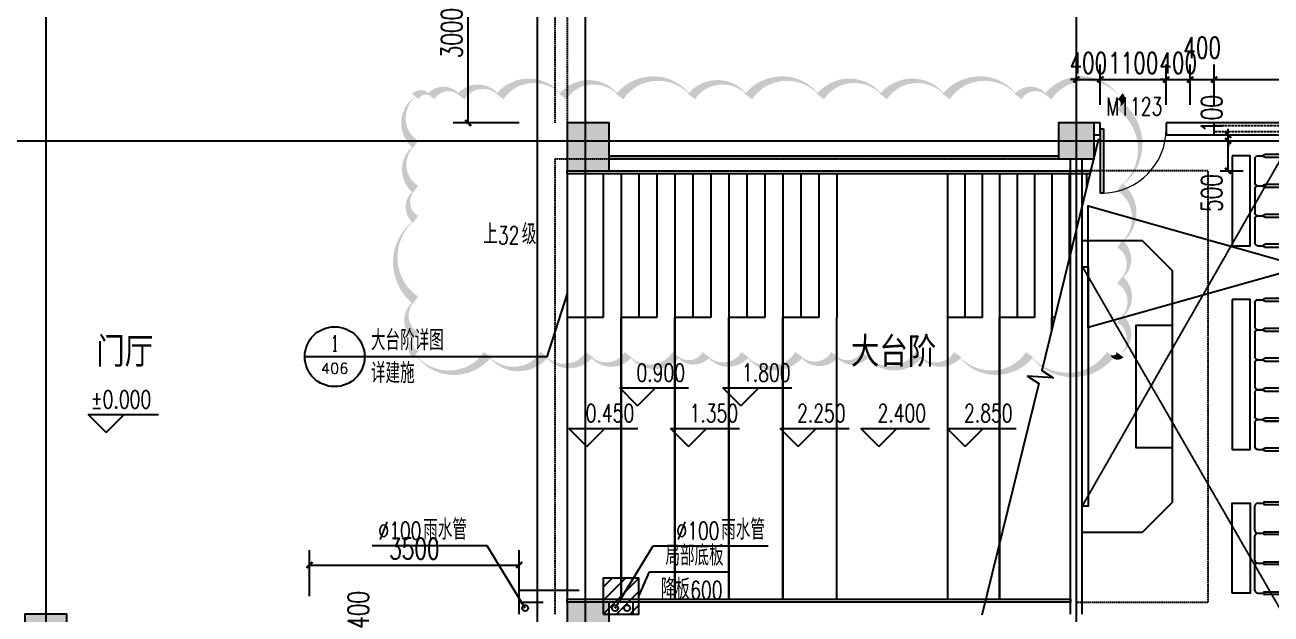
# Model space of a CAD drawing. Header units: millimetres. Extents: x 0 to 118900, y 0 to 84100.
# Drawn here: x 19748 to 40548, y 55890 to 65727 of the extents above; entities that cross this region are included whole.
import ezdxf
from ezdxf.enums import TextEntityAlignment as Align

# ---------------------------------------------------------------- set-up
doc = ezdxf.new("R2010")
doc.units = ezdxf.units.MM
for name, pattern in [('DASH', [0.35, 0.25, -0.1]), ('DASHED2', [0.375, 0.25, -0.125]), ('DOTE', [2.42, 2, -0.2, 0.02, -0.2])]:
    doc.linetypes.add(name, pattern=pattern)
for name, color, linetype in [('COLUMN', 2, 'Continuous'), ('DIM_ELEV', 3, 'Continuous'), ('DIM_IDEN', 3, 'Continuous'), ('DIM_LEAD', 3, 'Continuous'), ('DIM_SYMB', 3, 'Continuous'), ('DOOR', 4, 'Continuous'), ('DOTE', 1, 'DOTE'), ('EVTR', 6, 'Continuous'), ('FUR', 36, 'Continuous'), ('PUB_DIM', 3, 'Continuous'), ('PUB_HATCH', 8, 'Continuous'), ('PUB_TEXT', 7, 'Continuous'), ('SEE', 5, 'Continuous'), ('STAIR', 201, 'Continuous'), ('SURFACE', 6, 'Continuous'), ('WALL', 2, 'Continuous'), ('WINDOW', 4, 'Continuous'), ('WINDOW_TEXT', 7, 'Continuous')]:
    doc.layers.add(name, color=color, linetype=linetype)
doc.layers.add('DIM_MODI', color=6, linetype='Continuous', plot=False)
doc.styles.add('_TCH_DIM', font='SIMPLEX', dxfattribs={"bigfont": 'GBCBIG'})
doc.styles.add('_TCH_LABEL', font='COMPLEX', dxfattribs={"bigfont": 'GBCBIG'})
doc.styles.add('_TCH_WINDOW', font='SIMPLEX', dxfattribs={"height": 3.5, "bigfont": 'GBCBIG'})
doc.styles.add('DIM_FONT', font='SIMPLEX', dxfattribs={"width": 0.7, "bigfont": 'GBCBIG'})
doc.styles.add('仿宋单线', font='tjromans.shx', dxfattribs={"width": 0.65, "bigfont": 'tjhztxt.shx'})
doc.dimstyles.new('_TCH_ARCH&&100', dxfattribs={"dimtxt": 350, "dimasz": 100, "dimexe": 250, "dimexo": 300, "dimgap": 100, "dimtad": 1, "dimdec": 0, "dimzin": 0, "dimdsep": 46, "dimtxsty": 'DIM_FONT', "dimblk": 'ARCHTICK', "dimcen": 0.09, "dimclrt": 7, "dimazin": 2, "dimtfac": 1, "dimtdec": 0, "dimtix": 1, "dimtmove": 2, "dimatfit": 3, "dimldrblk": 'ARCHTICK', "dimfxl": 1, "dimtolj": 1, "dimtzin": 0, "dimarcsym": 0})

# ---------------------------------------------------------------- blocks, each defined once
blk = doc.blocks.new('A$C2A1F14C1')
for p, q in [((39, 209), (117, 209)), ((137, 228), (351, 228)), ((351, 189), (137, 189)), ((0, -170), (0, 170)), ((39, -209), (117, -209)), ((137, -189), (351, -189)), ((351, -228), (137, -228))]:
    blk.add_line(p, q)
for centre, radius, start, end in [((39, 170), 39, 90, 180), ((137, 209), 19.5, 90, 270), ((351, 209), 19.5, 270, 90), ((381, 178), 21.9, 31.8908, 201.2393), ((68, 0), 382, 330.2912, 29.7088), ((-116, 0), 506, 340.4246, 19.5754), ((39, -170), 39, 180, 270), ((381, -178), 21.9, 158.7607, 328.1092), ((137, -209), 19.5, 90, 270), ((351, -209), 19.5, 270, 90)]:
    blk.add_arc(centre, radius, start, end)
blk = doc.blocks.new('45 SEATS')
at = {"layer": 'FUR'}
for points in [[(1041218, 1665799), (1041218, 1664299), (1040918, 1664299), (1040918, 1665799), (1041218, 1665799)], [(1042168, 1665799), (1042168, 1664299), (1041868, 1664299), (1041868, 1665799), (1042168, 1665799)], [(1043118, 1665799), (1043118, 1664299), (1042818, 1664299), (1042818, 1665799), (1043118, 1665799)], [(1044068, 1665799), (1044068, 1664299), (1043768, 1664299), (1043768, 1665799), (1044068, 1665799)], [(1045018, 1665799), (1045018, 1664299), (1044718, 1664299), (1044718, 1665799), (1045018, 1665799)], [(1041218, 1660899), (1041218, 1663399), (1040918, 1663399), (1040918, 1660899), (1041218, 1660899)], [(1042168, 1660899), (1042168, 1663399), (1041868, 1663399), (1041868, 1660899), (1042168, 1660899)], [(1043118, 1660899), (1043118, 1663399), (1042818, 1663399), (1042818, 1660899), (1043118, 1660899)], [(1044068, 1660899), (1044068, 1663399), (1043768, 1663399), (1043768, 1660899), (1044068, 1660899)], [(1045018, 1660899), (1045018, 1663399), (1044718, 1663399), (1044718, 1660899), (1045018, 1660899)], [(1042168, 1658499), (1042168, 1659999), (1041868, 1659999), (1041868, 1658499), (1042168, 1658499)], [(1043118, 1658499), (1043118, 1659999), (1042818, 1659999), (1042818, 1658499), (1043118, 1658499)], [(1044068, 1658499), (1044068, 1659999), (1043768, 1659999), (1043768, 1658499), (1044068, 1658499)], [(1045018, 1658499), (1045018, 1659999), (1044718, 1659999), (1044718, 1658499), (1045018, 1658499)]]:
    blk.add_lwpolyline(points, dxfattribs=at)
for points in [[(1046518, 1664788), (1047518, 1664788), (1047518, 1659911), (1046518, 1659911), (1046018, 1660411), (1046018, 1664288)], [(1047418, 1660349), (1047418, 1664349), (1047518, 1664349), (1047518, 1660349)], [(1046018, 1663373), (1046618, 1663373), (1046618, 1661326), (1046018, 1661326)]]:
    blk.add_lwpolyline(points, close=True, dxfattribs=at)
at = {"layer": 'SEE', "linetype": 'DASH'}
for p, q in [((1047518, 1660349), (1044054, 1666349)), ((1047518, 1664349), (1043972, 1658149))]:
    blk.add_line(p, q, dxfattribs=at)
at = {"layer": 'SEE'}
blk.add_lwpolyline([(1043418, 1660199), (1043418, 1660499), (1043818, 1660499), (1043818, 1660349), (1047418, 1661364), (1047418, 1659334), (1043818, 1660349), (1043818, 1660199)], close=True, dxfattribs=at)
at = {"layer": 'FUR', "extrusion": (0, 0, -1), "xscale": -1.198432564735413, "yscale": 1.198432445181377, "zscale": -1.198432564735413, "rotation": 180}
for p in [(-1040837, 1665549), (-1041787, 1665549), (-1042737, 1665549), (-1043687, 1665549), (-1044637, 1665549), (-1040837, 1665049), (-1041787, 1665049), (-1042737, 1665049), (-1043687, 1665049), (-1044637, 1665049), (-1040837, 1664549), (-1041787, 1664549), (-1042737, 1664549), (-1043687, 1664549), (-1044637, 1664549)]:
    blk.add_blockref('A$C2A1F14C1', p, dxfattribs=at)
at = {"layer": 'FUR', "extrusion": (0, 0, -1), "xscale": 1.198432564735413, "yscale": 1.198432564735413, "zscale": -1.198432564735413}
for p in [(-1040837, 1663152), (-1041787, 1663152), (-1042737, 1663152), (-1043687, 1663152), (-1044637, 1663152), (-1040837, 1662652), (-1041787, 1662652), (-1042737, 1662652), (-1043687, 1662652), (-1044637, 1662652), (-1040837, 1662152), (-1041787, 1662152), (-1042737, 1662152), (-1043687, 1662152), (-1044637, 1662152), (-1040837, 1661652), (-1041787, 1661652), (-1042737, 1661652), (-1043687, 1661652), (-1044637, 1661652), (-1040837, 1661152), (-1041787, 1661152), (-1042737, 1661152), (-1043687, 1661152), (-1044637, 1661152), (-1041787, 1659749), (-1042737, 1659749), (-1043687, 1659749), (-1044637, 1659749), (-1041787, 1659249), (-1042737, 1659249), (-1043687, 1659249), (-1044637, 1659249), (-1041787, 1658749), (-1042737, 1658749), (-1043687, 1658749), (-1044637, 1658749)]:
    blk.add_blockref('A$C2A1F14C1', p, dxfattribs=at)
blk = doc.blocks.new('WD-HIGH')
at = {"layer": 'WINDOW'}
for p, q in [((1050564, 1525426), (1050564, 1525626)), ((1054164, 1525426), (1054164, 1525626))]:
    blk.add_line(p, q, dxfattribs=at)
at = {"layer": 'WINDOW', "linetype": 'DASH', "extrusion": (0, 0, -1)}
for p, q in [((1054164, 1525576), (1050564, 1525576)), ((1054164, 1525476), (1050564, 1525476))]:
    blk.add_line(p, q, dxfattribs=at)
at = {"layer": 'WINDOW_TEXT', "style": '仿宋单线', "width": 0.65}
blk.add_text('GC3610', height=300, dxfattribs=at).set_placement((1051788, 1525799))
blk = doc.blocks.new('WATER PIPE 05')
at = {"layer": 'EVTR', "ltscale": 20}
for centre in [(519114, 853251), (520614, 853251), (520814, 853251)]:
    blk.add_circle(centre, 50, dxfattribs=at)
at = {"layer": 'SURFACE', "ltscale": 20}
for points in [[(519014, 853151), (519014, 853351), (519414, 853351)], [(520914, 853151), (520914, 853351), (520514, 853351)]]:
    blk.add_lwpolyline(points, dxfattribs=at)
blk = doc.blocks.new('AXIS-NET-07')
at = {"layer": 'DOTE'}
for p, q in [((727144, 1612362.8), (727144, 1540152.8)), ((735344, 1612362.8), (735344, 1540152.8)), ((736144, 1612362.8), (736144, 1540152.8)), ((744344, 1612362.8), (744344, 1540152.8)), ((716444, 1598052.8), (796044, 1598052.8))]:
    blk.add_line(p, q, dxfattribs=at)
blk = doc.blocks.new('_FZH')
blk.add_lwpolyline([(-0.5, -0.5), (0.5, -0.5), (0.5, 0.5), (-0.5, 0.5)], close=True)
at = {"layer": 'PUB_HATCH'}
blk.add_solid([(-0.5, -0.5), (0.5, -0.5), (-0.5, 0.5), (0.5, 0.5)], dxfattribs=at)
blk = doc.blocks.new('$DorLib2D$00000001')
for p, q in [((0.45, 0.975), (0.5, 0.975)), ((0.45, 0), (0.45, 0.975)), ((0.5, 0), (0.5, 0.975)), ((0.5, 0), (0.45, 0))]:
    blk.add_line(p, q)
at = {"lineweight": 13}
blk.add_arc((0.475, 0), 0.975, 91.4693, 180, dxfattribs=at)
blk = doc.blocks.new('_ArchTick')
at = {"color": 0, "linetype": 'ByBlock', "const_width": 0.4}
blk.add_lwpolyline([(-0.5, -0.5), (0.5, 0.5)], dxfattribs=at)
blk = doc.blocks.new('*D506')
at = {"layer": 'Defpoints', "color": 0, "transparency": 16777216}
for p in [(27998, 56708), (24498, 55890), (27998, 55890)]:
    blk.add_point(p, dxfattribs=at)
at = {"layer": 'PUB_DIM', "color": 0, "lineweight": -2, "transparency": 16777216}
for p, q in [((24498, 56190), (24498, 56958)), ((27998, 56190), (27998, 56958)), ((24498, 56708), (27998, 56708))]:
    blk.add_line(p, q, dxfattribs=at)
at = {"layer": 'PUB_DIM', "color": 0, "lineweight": -2, "transparency": 16777216, "xscale": 100, "yscale": 100, "zscale": 100, "rotation": 180}
blk.add_blockref('_ArchTick', (24498, 56708), dxfattribs=at)
at = {"layer": 'PUB_DIM', "color": 0, "lineweight": -2, "transparency": 16777216, "xscale": 100, "yscale": 100, "zscale": 100}
blk.add_blockref('_ArchTick', (27998, 56708), dxfattribs=at)
at = {"layer": 'PUB_DIM', "color": 7, "transparency": 16777216, "insert": (26248, 56983), "char_height": 350, "attachment_point": 5, "style": 'DIM_FONT'}
blk.add_mtext('\\A1;3500', dxfattribs=at)
blk = doc.blocks.new('*D509')
at = {"layer": 'Defpoints', "color": 0, "transparency": 16777216}
for p in [(27147, 67090), (28298, 67090), (28298, 64090)]:
    blk.add_point(p, dxfattribs=at)
at = {"layer": 'PUB_DIM', "color": 0, "lineweight": -2, "transparency": 16777216}
for p, q in [((27998, 67090), (26897, 67090)), ((27147, 64090), (27147, 67090)), ((27998, 64090), (26897, 64090))]:
    blk.add_line(p, q, dxfattribs=at)
at = {"layer": 'PUB_DIM', "color": 0, "lineweight": -2, "transparency": 16777216, "xscale": 100, "yscale": 100, "zscale": 100}
for p, rotation in [((27147, 67090), 90), ((27147, 64090), 270)]:
    blk.add_blockref('_ArchTick', p, dxfattribs=dict(at, rotation=rotation))
at = {"layer": 'PUB_DIM', "color": 7, "transparency": 16777216, "insert": (26872, 65590), "char_height": 350, "attachment_point": 5, "rotation": 90, "style": 'DIM_FONT'}
blk.add_mtext('\\A1;3000', dxfattribs=at)
blk = doc.blocks.new('*D124')
at = {"layer": 'Defpoints', "color": 0, "transparency": 16777216}
for p in [(39398, 63790), (39831, 63790), (39398, 63290)]:
    blk.add_point(p, dxfattribs=at)
at = {"layer": 'PUB_DIM', "color": 0, "lineweight": -2, "transparency": 16777216}
for p, q in [((39698, 63790), (40081, 63790)), ((39831, 63290), (39831, 63790)), ((39698, 63290), (40081, 63290))]:
    blk.add_line(p, q, dxfattribs=at)
at = {"layer": 'PUB_DIM', "color": 0, "lineweight": -2, "transparency": 16777216, "xscale": 100, "yscale": 100, "zscale": 100}
for p, rotation in [((39831, 63790), 90), ((39831, 63290), 270)]:
    blk.add_blockref('_ArchTick', p, dxfattribs=dict(at, rotation=rotation))
at = {"layer": 'PUB_DIM', "color": 7, "transparency": 16777216, "insert": (39556, 62920), "char_height": 350, "attachment_point": 5, "rotation": 90, "style": 'DIM_FONT'}
blk.add_mtext('\\A1;500', dxfattribs=at)
blk = doc.blocks.new('*D125')
at = {"layer": 'Defpoints', "color": 0, "transparency": 16777216}
for p in [(39398, 63890), (39831, 63890), (39398, 63790)]:
    blk.add_point(p, dxfattribs=at)
at = {"layer": 'PUB_DIM', "color": 0, "lineweight": -2, "transparency": 16777216}
for p, q in [((39698, 63890), (40081, 63890)), ((39831, 63890), (39831, 63990)), ((39831, 63790), (39831, 63890)), ((39698, 63790), (40081, 63790)), ((39831, 63790), (39831, 63690))]:
    blk.add_line(p, q, dxfattribs=at)
at = {"layer": 'PUB_DIM', "color": 0, "lineweight": -2, "transparency": 16777216, "xscale": 100, "yscale": 100, "zscale": 100}
for p, rotation in [((39831, 63890), 270), ((39831, 63790), 90)]:
    blk.add_blockref('_ArchTick', p, dxfattribs=dict(at, rotation=rotation))
at = {"layer": 'PUB_DIM', "color": 7, "transparency": 16777216, "insert": (39556, 64240), "char_height": 350, "attachment_point": 5, "rotation": 90, "style": 'DIM_FONT'}
blk.add_mtext('\\A1;100', dxfattribs=at)
blk = doc.blocks.new('*D185')
at = {"layer": 'Defpoints', "color": 0, "transparency": 16777216}
for p in [(24498, 55590), (25590, 55590), (24498, 55190)]:
    blk.add_point(p, dxfattribs=at)
at = {"layer": 'PUB_DIM', "color": 0, "lineweight": -2, "transparency": 16777216}
for p, q in [((24798, 55590), (25840, 55590)), ((25590, 55190), (25590, 55590)), ((24798, 55190), (25840, 55190))]:
    blk.add_line(p, q, dxfattribs=at)
at = {"layer": 'PUB_DIM', "color": 0, "lineweight": -2, "transparency": 16777216, "xscale": 100, "yscale": 100, "zscale": 100}
for p, rotation in [((25590, 55590), 90), ((25590, 55190), 270)]:
    blk.add_blockref('_ArchTick', p, dxfattribs=dict(at, rotation=rotation))
at = {"layer": 'PUB_DIM', "color": 7, "transparency": 16777216, "insert": (25315, 55960), "char_height": 350, "attachment_point": 5, "rotation": 90, "style": 'DIM_FONT'}
blk.add_mtext('\\A1;400', dxfattribs=at)
blk = doc.blocks.new('*D613')
at = {"layer": 'Defpoints', "color": 0, "transparency": 16777216}
for p in [(37698, 64814), (37298, 64090), (37698, 64090)]:
    blk.add_point(p, dxfattribs=at)
at = {"layer": 'PUB_DIM', "color": 0, "lineweight": -2, "transparency": 16777216}
for p, q in [((37298, 64390), (37298, 65064)), ((37698, 64390), (37698, 65064)), ((37298, 64814), (37198, 64814)), ((37298, 64814), (37698, 64814)), ((37698, 64814), (37798, 64814))]:
    blk.add_line(p, q, dxfattribs=at)
at = {"layer": 'PUB_DIM', "color": 0, "lineweight": -2, "transparency": 16777216, "xscale": 100, "yscale": 100, "zscale": 100}
blk.add_blockref('_ArchTick', (37298, 64814), dxfattribs=at)
at = {"layer": 'PUB_DIM', "color": 0, "lineweight": -2, "transparency": 16777216, "xscale": 100, "yscale": 100, "zscale": 100, "rotation": 180}
blk.add_blockref('_ArchTick', (37698, 64814), dxfattribs=at)
at = {"layer": 'PUB_DIM', "color": 7, "transparency": 16777216, "insert": (37498, 65089), "char_height": 350, "attachment_point": 5, "style": 'DIM_FONT'}
blk.add_mtext('\\A1;400', dxfattribs=at)
blk = doc.blocks.new('*D614')
at = {"layer": 'Defpoints', "color": 0, "transparency": 16777216}
for p in [(38798, 64814), (37698, 64090), (38798, 64090)]:
    blk.add_point(p, dxfattribs=at)
at = {"layer": 'PUB_DIM', "color": 0, "lineweight": -2, "transparency": 16777216}
for p, q in [((37698, 64390), (37698, 65064)), ((38798, 64390), (38798, 65064)), ((37698, 64814), (38798, 64814))]:
    blk.add_line(p, q, dxfattribs=at)
at = {"layer": 'PUB_DIM', "color": 0, "lineweight": -2, "transparency": 16777216, "xscale": 100, "yscale": 100, "zscale": 100, "rotation": 180}
blk.add_blockref('_ArchTick', (37698, 64814), dxfattribs=at)
at = {"layer": 'PUB_DIM', "color": 0, "lineweight": -2, "transparency": 16777216, "xscale": 100, "yscale": 100, "zscale": 100}
blk.add_blockref('_ArchTick', (38798, 64814), dxfattribs=at)
at = {"layer": 'PUB_DIM', "color": 7, "transparency": 16777216, "insert": (38248, 65089), "char_height": 350, "attachment_point": 5, "style": 'DIM_FONT'}
blk.add_mtext('\\A1;1100', dxfattribs=at)
blk = doc.blocks.new('*D615')
at = {"layer": 'Defpoints', "color": 0, "transparency": 16777216}
for p in [(39198, 64814), (38798, 64090), (39198, 64090)]:
    blk.add_point(p, dxfattribs=at)
at = {"layer": 'PUB_DIM', "color": 0, "lineweight": -2, "transparency": 16777216}
for p, q in [((38798, 64390), (38798, 65064)), ((39198, 64390), (39198, 65064)), ((38798, 64814), (38698, 64814)), ((38798, 64814), (39198, 64814)), ((39198, 64814), (39298, 64814))]:
    blk.add_line(p, q, dxfattribs=at)
at = {"layer": 'PUB_DIM', "color": 0, "lineweight": -2, "transparency": 16777216, "xscale": 100, "yscale": 100, "zscale": 100}
blk.add_blockref('_ArchTick', (38798, 64814), dxfattribs=at)
at = {"layer": 'PUB_DIM', "color": 0, "lineweight": -2, "transparency": 16777216, "xscale": 100, "yscale": 100, "zscale": 100, "rotation": 180}
blk.add_blockref('_ArchTick', (39198, 64814), dxfattribs=at)
at = {"layer": 'PUB_DIM', "color": 7, "transparency": 16777216, "insert": (38998, 65089), "char_height": 350, "attachment_point": 5, "style": 'DIM_FONT'}
blk.add_mtext('\\A1;400', dxfattribs=at)
blk = doc.blocks.new('*D616')
at = {"layer": 'Defpoints', "color": 0, "transparency": 16777216}
for p in [(39598, 64814), (39198, 64090), (39598, 64090)]:
    blk.add_point(p, dxfattribs=at)
at = {"layer": 'PUB_DIM', "color": 0, "lineweight": -2, "transparency": 16777216}
for p, q in [((39198, 64390), (39198, 65064)), ((39598, 64390), (39598, 65064)), ((39198, 64814), (39598, 64814))]:
    blk.add_line(p, q, dxfattribs=at)
at = {"layer": 'PUB_DIM', "color": 0, "lineweight": -2, "transparency": 16777216, "xscale": 100, "yscale": 100, "zscale": 100, "rotation": 180}
blk.add_blockref('_ArchTick', (39198, 64814), dxfattribs=at)
at = {"layer": 'PUB_DIM', "color": 0, "lineweight": -2, "transparency": 16777216, "xscale": 100, "yscale": 100, "zscale": 100}
blk.add_blockref('_ArchTick', (39598, 64814), dxfattribs=at)
at = {"layer": 'PUB_DIM', "color": 7, "transparency": 16777216, "insert": (39398, 65347), "char_height": 350, "attachment_point": 5, "style": 'DIM_FONT'}
blk.add_mtext('\\A1;400', dxfattribs=at)
blk = doc.blocks.new('*D617')
at = {"layer": 'Defpoints', "color": 0, "transparency": 16777216}
for p in [(43198, 64814), (39598, 64090), (43198, 64090)]:
    blk.add_point(p, dxfattribs=at)
at = {"layer": 'PUB_DIM', "color": 0, "lineweight": -2, "transparency": 16777216}
for p, q in [((39598, 64390), (39598, 65064)), ((43198, 64390), (43198, 65064)), ((39598, 64814), (43198, 64814))]:
    blk.add_line(p, q, dxfattribs=at)
at = {"layer": 'PUB_DIM', "color": 0, "lineweight": -2, "transparency": 16777216, "xscale": 100, "yscale": 100, "zscale": 100, "rotation": 180}
blk.add_blockref('_ArchTick', (39598, 64814), dxfattribs=at)
at = {"layer": 'PUB_DIM', "color": 0, "lineweight": -2, "transparency": 16777216, "xscale": 100, "yscale": 100, "zscale": 100}
blk.add_blockref('_ArchTick', (43198, 64814), dxfattribs=at)
at = {"layer": 'PUB_DIM', "color": 7, "transparency": 16777216, "insert": (41398, 65089), "char_height": 350, "attachment_point": 5, "style": 'DIM_FONT'}
blk.add_mtext('\\A1;3600', dxfattribs=at)

msp = doc.modelspace()

# ---------------------------------------------------------------- hatches: boundary and pattern name
at = {"layer": 'STAIR'}
h = msp.add_hatch(dxfattribs=at)
h.set_pattern_fill('ANSI31', color=256, scale=100, style=0)
h.set_pattern_definition([(45, (29397.56, 55889.89), (-112.253, 112.253), [])])
h.paths.add_polyline_path([(29397.6, 55889.9), (29997.6, 55889.9), (29997.6, 56489.9), (29397.6, 56489.9)])

# ---------------------------------------------------------------- linework, layer by layer
at = {"layer": 'DIM_ELEV'}
for p, q in [((29975.2, 59367.7), (29675.2, 59667.7)), ((29675.2, 59667.7), (30825.3, 59667.7)), ((29975.2, 59367.7), (30275.2, 59667.7)), ((31697, 59367.7), (31397, 59667.7)), ((31397, 59667.7), (32547.1, 59667.7)), ((31697, 59367.7), (31997, 59667.7)), ((21102.5, 58919.9), (20802.5, 59219.9)), ((20802.5, 59219.9), (21977.7, 59219.9)), ((21102.5, 58919.9), (21402.5, 59219.9)), ((29128.1, 58689.9), (28828.1, 58989.9)), ((28828.1, 58989.9), (29978.2, 58989.9)), ((29128.1, 58689.9), (29428.1, 58989.9)), ((30822.3, 58689.9), (30522.3, 58989.9)), ((30522.3, 58989.9), (31672.5, 58989.9)), ((30822.3, 58689.9), (31122.3, 58989.9)), ((32656.1, 58689.9), (32356.1, 58989.9)), ((32356.1, 58989.9), (33506.2, 58989.9)), ((32656.1, 58689.9), (32956.1, 58989.9)), ((33999.1, 58689.9), (33699.1, 58989.9)), ((33699.1, 58989.9), (34849.2, 58989.9)), ((33999.1, 58689.9), (34299.1, 58989.9)), ((35442.7, 58689.9), (35142.7, 58989.9)), ((35142.7, 58989.9), (36292.8, 58989.9)), ((35442.7, 58689.9), (35742.7, 58989.9))]:
    msp.add_line(p, q, dxfattribs=at)
at = {"layer": 'DIM_IDEN'}
for p, q in [((28797.6, 61239.9), (28457.8, 60187.5)), ((25418.2, 60187.5), (24418.2, 60187.5)), ((28457.8, 60187.5), (25418.2, 60187.5))]:
    msp.add_line(p, q, dxfattribs=at)
for centre, radius in [((28797.6, 61239.9), 0), ((24918.2, 60187.5), 500)]:
    msp.add_circle(centre, radius, dxfattribs=at)
at = {"layer": 'DIM_LEAD'}
for p, q in [((27460.9, 57027.4), (25541.9, 57027.4)), ((28097.6, 55989.9), (27460.9, 57027.4)), ((29597.6, 55989.9), (30234.2, 57027.4)), ((30234.2, 57027.4), (32153.2, 57027.4)), ((29997.6, 56189.9), (30175.5, 56594.5)), ((30175.5, 56594.5), (31497.2, 56594.5))]:
    msp.add_line(p, q, dxfattribs=at)
at = {"layer": 'DIM_MODI'}
msp.add_lwpolyline([(26267.7, 64529.7, 0, 150, 0.5), (26267.7, 63729.7, 0, 150, 0.5), (26267.7, 62979.7, 0, 150, 0.5), (26267.7, 62479.7, 0, 150, 0.5), (26267.7, 61129.7, 0, 150, 0.5), (26267.7, 60529.7, 0, 150, 0.5), (26267.7, 60220.3, 0, 150, 0.5), (27467.7, 60220.3, 0, 150, 0.5), (28417.7, 60220.3, 0, 150, 0.5), (29167.7, 60220.3, 0, 150, 0.5), (29817.7, 60220.3, 0, 150, 0.5), (30617.7, 60220.3, 0, 150, 0.5), (31117.7, 60220.3, 0, 150, 0.5), (31767.7, 60220.3, 0, 150, 0.5), (32667.7, 60220.3, 0, 150, 0.5), (33267.7, 60220.3, 0, 150, 0.5), (33767.7, 60220.3, 0, 150, 0.5), (34667.7, 60220.3, 0, 150, 0.5), (35317.7, 60220.3, 0, 150, 0.5), (36517.7, 60220.3, 0, 150, 0.5), (37867.7, 60220.3, 0, 150, 0.5), (38025.6, 60220.3, 0, 150, 0.5), (38025.6, 60820.3, 0, 150, 0.5), (38025.6, 61470.3, 0, 150, 0.5), (38025.6, 62070.3, 0, 150, 0.5), (38025.6, 63020.3, 0, 150, 0.5), (38025.6, 64370.3, 0, 150, 0.5), (38025.6, 64529.7, 0, 150, 0.5), (36825.6, 64529.7, 0, 150, 0.5), (36325.6, 64529.7, 0, 150, 0.5), (35125.6, 64529.7, 0, 150, 0.5), (34075.6, 64529.7, 0, 150, 0.5), (33025.6, 64529.7, 0, 150, 0.5), (31825.6, 64529.7, 0, 150, 0.5), (30875.6, 64529.7, 0, 150, 0.5), (29675.6, 64529.7, 0, 150, 0.5), (28725.6, 64529.7, 0, 150, 0.5), (27675.6, 64529.7, 0, 150, 0.5), (27025.6, 64529.7, 0, 150, 0.5), (26525.6, 64529.7, 0, 150, 0.5)], format="xyseb", close=True, dxfattribs=at)
at = {"layer": 'DIM_SYMB'}
msp.add_lwpolyline([(37670.4, 63823), (36722.8, 59956.5), (36908.6, 59832.3), (36483, 59860.3), (36669.2, 59738), (35721.7, 55871.4)], dxfattribs=at)
msp.add_lwpolyline([(28797.6, 62239.9, 0, 0, 0), (36877.6, 62239.9, 80, 0, 0), (37177.6, 62239.9, 0, 0, 0)], format="xyseb", dxfattribs=at)
at = {"layer": 'STAIR'}
for p, q in [((28797.6, 63239.9), (28797.6, 60839.9)), ((29097.6, 63239.9), (29097.6, 60839.9)), ((29397.6, 63239.9), (29397.6, 60839.9)), ((29697.6, 63239.9), (29697.6, 60839.9)), ((29997.6, 63239.9), (29997.6, 60839.9)), ((30297.6, 63239.9), (30297.6, 60839.9)), ((30597.6, 63239.9), (30597.6, 60839.9)), ((30897.6, 63239.9), (30897.6, 60839.9)), ((31197.6, 63239.9), (31197.6, 60839.9)), ((31497.6, 63239.9), (31497.6, 60839.9)), ((31797.6, 63239.9), (31797.6, 60839.9)), ((32097.6, 63239.9), (32097.6, 60839.9)), ((32397.6, 63239.9), (32397.6, 60839.9)), ((32697.6, 63239.9), (32697.6, 60839.9)), ((32997.6, 63239.9), (32997.6, 60839.9)), ((33297.6, 63239.9), (33297.6, 60839.9)), ((35147.6, 63239.9), (35147.6, 60839.9)), ((35437.6, 63239.9), (35437.6, 60839.9)), ((35727.6, 63239.9), (35727.6, 60839.9)), ((36017.6, 63239.9), (36017.6, 60839.9)), ((36307.6, 63239.9), (36307.6, 60839.9)), ((36597.6, 63239.9), (36597.6, 60839.9)), ((36887.6, 63239.9), (36887.6, 60839.9)), ((37177.6, 63239.9), (37177.6, 61812.1)), ((37467.6, 63239.9), (37467.6, 62995.5))]:
    msp.add_line(p, q, dxfattribs=at)
at = {"layer": 'STAIR', "linetype": 'DASHED2'}
for points in [[(28597.6, 64089.9), (28597.6, 67089.9)], [(28797.6, 67089.9), (28797.6, 64089.9)], [(28597.6, 55889.9), (28597.6, 63489.9), (36997.6, 63489.9)], [(37297.6, 56089.9), (39497.6, 56089.9), (39497.6, 63289.9), (37297.6, 63289.9)]]:
    msp.add_lwpolyline(points, dxfattribs=at)
at = {"layer": 'STAIR'}
for points in [[(36997.6, 63489.9), (29497.6, 63489.9), (29497.6, 63539.9), (36997.6, 63539.9)], [(29397.6, 55889.9), (29997.6, 55889.9), (29997.6, 56489.9), (29397.6, 56489.9)], [(37197.6, 56089.9), (28797.6, 56089.9), (28797.6, 56139.9), (37197.6, 56139.9)]]:
    msp.add_lwpolyline(points, close=True, dxfattribs=at)
for points in [[(37527.5, 63239.9), (28797.6, 63239.9), (28797.6, 63289.9), (37539.7, 63289.9)], [(29397.6, 60839.9), (28797.6, 60839.9), (28797.6, 56139.9), (29697.6, 56139.9), (29697.6, 60839.9)], [(30297.6, 60839.9), (29697.6, 60839.9), (29697.6, 56139.9), (30597.6, 56139.9), (30597.6, 60839.9)], [(31197.6, 60839.9), (30597.6, 60839.9), (30597.6, 56139.9), (31497.6, 56139.9), (31497.6, 60839.9)], [(32097.6, 60839.9), (31497.6, 60839.9), (31497.6, 56139.9), (32397.6, 56139.9), (32397.6, 60839.9)], [(32997.6, 60839.9), (32397.6, 60839.9), (32397.6, 56139.9), (33297.6, 56139.9), (33297.6, 60839.9)], [(35727.6, 60839.9), (35147.6, 60839.9), (35147.6, 56139.9), (36017.6, 56139.9), (36017.6, 60839.9)], [(36597.6, 60839.9), (36017.6, 60839.9), (36017.6, 56139.9), (36657.5, 56139.9)], [(36887.6, 60628.8), (36887.6, 60839.9)], [(36939.3, 60839.9), (36887.6, 60839.9), (36887.6, 60628.8)], [(36645.2, 56089.9), (28797.6, 56089.9), (28797.6, 56139.9), (36657.5, 56139.9)]]:
    msp.add_lwpolyline(points, dxfattribs=at)
at = {"layer": 'SURFACE', "ltscale": 20}
msp.add_lwpolyline([(27997.6, 56089.9), (27997.6, 56289.9), (28997.6, 56289.9)], dxfattribs=at)
at = {"layer": 'WALL'}
for p, q in [((37697.6, 64089.9), (37597.6, 64089.9)), ((37697.6, 63889.9), (37697.6, 64089.9)), ((43997.6, 64089.9), (38797.6, 64089.9)), ((38797.6, 64089.9), (38797.6, 63889.9)), ((37597.6, 63889.9), (37697.6, 63889.9)), ((38797.6, 63889.9), (43997.6, 63889.9)), ((37197.6, 55889.9), (37197.6, 63489.9)), ((37397.6, 55889.9), (37397.6, 63489.9))]:
    msp.add_line(p, q, dxfattribs=at)

# ---------------------------------------------------------------- block references
at = {"layer": 'COLUMN'}
for p, xscale, yscale, zscale in [((29147.6, 63689.9), 700, 800, 800), ((37297.6, 63789.9), 600, 600, 600), ((29147.6, 55689.9), 700, 800, 800)]:
    msp.add_blockref('_FZH', p, dxfattribs=dict(at, xscale=xscale, yscale=yscale, zscale=zscale))
at = {"layer": 'COLUMN', "xscale": 700, "yscale": 700, "zscale": 700, "rotation": 90}
msp.add_blockref('_FZH', (20097.6, 55539.9), dxfattribs=at)
at = {"layer": 'DOOR'}
ref = msp.add_blockref('$DorLib2D$00000001', (38247.6, 63989.9), dxfattribs=dict(at, xscale=-1100, yscale=-1100, zscale=-1100))
ref.add_attrib('A', 'M1123', (37797.6, 64216.1), dxfattribs={"layer": 'WINDOW_TEXT', "ltscale": 20, "height": 297.5, "style": '_TCH_WINDOW', "width": 0.705882})
at = {"layer": 'DOTE'}
msp.add_blockref('AXIS-NET-07', (-707046.5, -1534262.9), dxfattribs=at)
at = {"layer": 'SEE', "rotation": 180}
msp.add_blockref('45 SEATS', (1084915.3, 1722039), dxfattribs=at)
at = {"layer": 'SURFACE'}
msp.add_blockref('WATER PIPE 05', (-491016, -797261.1), dxfattribs=at)
at = {"layer": 'WINDOW'}
msp.add_blockref('WD-HIGH', (-1010966, -1461536.1), dxfattribs=at)

# ---------------------------------------------------------------- texts
at = {"layer": 'PUB_TEXT'}
for s, height, style, p in [('上', 337.6, '_TCH_DIM', (27396.2, 62064.9)), ('级', 337.6, '_TCH_DIM', (28041.9, 62064.9)), ('门厅', 500, '仿宋单线', (20938.3, 60018.3)), ('大台阶详图', 337.59, '_TCH_DIM', (25523.2, 60293.4)), ('大台阶', 500, '仿宋单线', (33534.8, 60018.3)), ('详建施', 337.59, '_TCH_DIM', (25523.2, 59745)), ('雨水管', 337.59, '_TCH_DIM', (26396.9, 57132.4)), ('雨水管', 337.59, '_TCH_DIM', (31370.6, 57132.4)), ('局部底板', 337.59, '_TCH_DIM', (30439, 56699.5)), ('降板', 337.59, '_TCH_DIM', (30360.7, 56139.5))]:
    msp.add_text(s, height=height, dxfattribs=dict(at, style=style)).set_placement(p)
at = {"layer": 'PUB_TEXT', "style": '_TCH_DIM', "width": 0.705882}
for s, p in [('32', (27641.9, 62064.9)), ('0.900', (29955.3, 59772.7)), ('1.800', (31717.1, 59772.7)), ('%%P0.000', (20847.7, 59324.9)), ('0.450', (29108.2, 59094.9)), ('1.350', (30842.5, 59094.9)), ('2.250', (32636.2, 59094.9)), ('2.400', (33979.2, 59094.9)), ('2.850', (35422.8, 59094.9)), ('%%c100', (25646.9, 57132.4)), ('%%c100', (30620.6, 57132.4)), ('600', (30852.2, 56139.5))]:
    msp.add_text(s, height=297.5, dxfattribs=at).set_placement(p)
at = {"layer": 'PUB_TEXT', "style": '_TCH_LABEL'}
for s, height, p, p2 in [('1', 267.7, (24860.8, 60279.1), (24975.6, 60279.1)), ('406', 175.42, (24688.5, 59904.7), (25147.9, 59904.7))]:
    msp.add_text(s, height=height, dxfattribs=at).set_placement(p, p2, align=Align.FIT)

# ---------------------------------------------------------------- dimensions: what is measured, and where the dimension line sits
at = {"layer": 'PUB_DIM'}
for p1, p2, distance, picture, middle in [((28297.6, 64089.9), (28297.6, 67089.9), 1150.4, '*D509', (26872.2, 65589.9)), ((37297.6, 64089.9), (37697.6, 64089.9), 723.8, '*D613', (37497.6, 65088.7)), ((37697.6, 64089.9), (38797.6, 64089.9), 723.8, '*D614', (38247.6, 65088.7)), ((38797.6, 64089.9), (39197.6, 64089.9), 723.8, '*D615', (38997.6, 65088.7)), ((39597.6, 64089.9), (43197.6, 64089.9), 723.8, '*D617', (41397.6, 65088.7)), ((24497.6, 55889.9), (27997.6, 55889.9), 818.1, '*D506', (26247.6, 56983))]:
    dim = msp.add_aligned_dim(p1=p1, p2=p2, distance=distance, dimstyle='_TCH_ARCH&&100', dxfattribs=at)
    dim.commit()
    dim.dimension.update_dxf_attribs({"geometry": picture, "text_midpoint": middle})
for base, p1, p2, angle, picture, middle in [((39597.6, 64813.7), (39197.6, 64089.9), (39597.6, 64089.9), 0, '*D616', (39397.6, 65347.5)), ((39830.6, 63889.9), (39397.6, 63789.9), (39397.6, 63889.9), 90, '*D125', (39555.6, 64239.9)), ((39830.6, 63789.9), (39397.6, 63289.9), (39397.6, 63789.9), 90, '*D124', (39555.6, 62919.9)), ((25589.8, 55589.9), (24497.6, 55189.9), (24497.6, 55589.9), 90, '*D185', (25314.8, 55959.9))]:
    dim = msp.add_linear_dim(base=base, p1=p1, p2=p2, angle=angle, dimstyle='_TCH_ARCH&&100', dxfattribs=at)
    dim.commit()
    dim.dimension.update_dxf_attribs({"geometry": picture, "text_midpoint": middle, "dimtype": 161})

doc.saveas('drawing.dxf')
